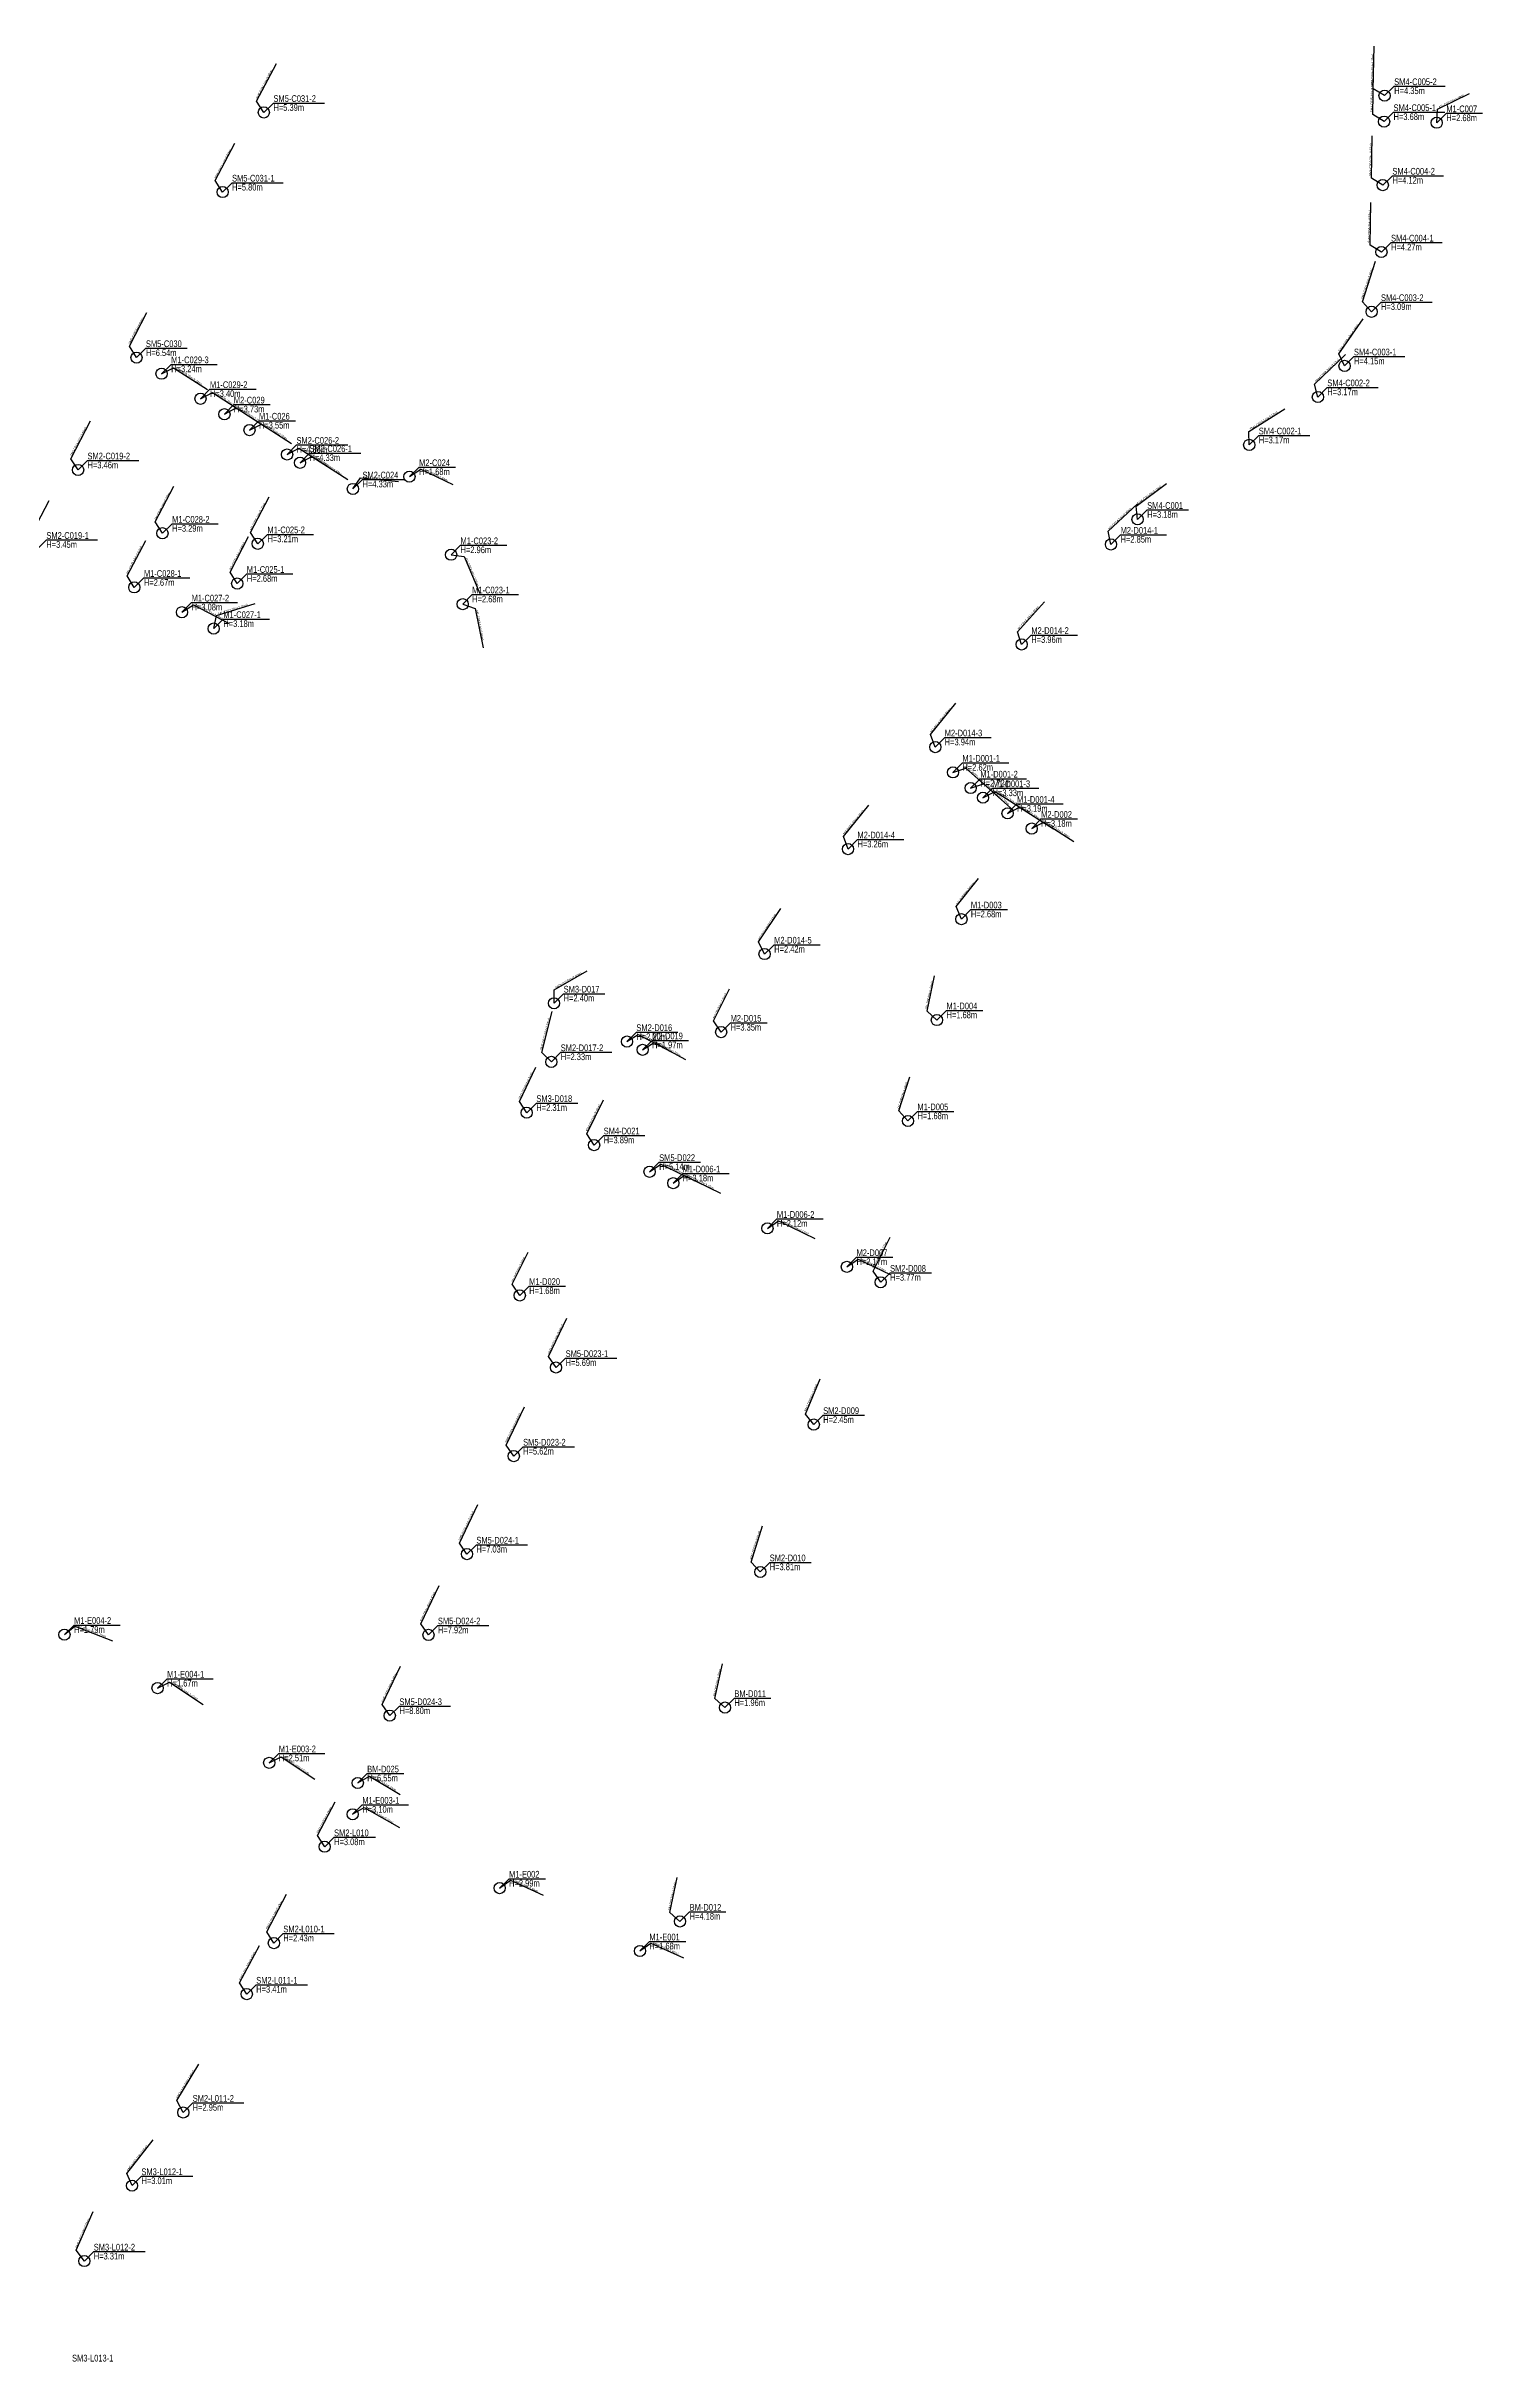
# Model space of a CAD drawing. Header units: millimetres. Extents: x -910 to 2851, y 385 to 4601.
# Drawn here: x 2129 to 2771, y 2509 to 3544 of the extents above; entities that cross this region are included whole.
import ezdxf

# ---------------------------------------------------------------- set-up
doc = ezdxf.new("R2010")
doc.units = ezdxf.units.MM
doc.layers.add('맨홀설명선', color=7, linetype='Continuous')
doc.layers.add('우수맨홀', color=193, linetype='Continuous')
doc.styles.get("Standard").update_dxf_attribs({"font": 'arial.ttf'})

msp = doc.modelspace()

# ---------------------------------------------------------------- linework, layer by layer
at = {"layer": '맨홀설명선', "color": 4}
for points in [[(2727.1, 3521.9), (2731.4, 3526.1), (2754.2, 3526.1)], [(2226.2, 3514.4), (2230.5, 3518.6), (2253.3, 3518.6)], [(2726.9, 3510.3), (2731.1, 3514.5), (2754, 3514.5)], [(2750.4, 3509.8), (2754.7, 3514), (2770.9, 3514)], [(2207.8, 3478.8), (2212, 3483), (2234.8, 3483)], [(2726.3, 3481.9), (2730.6, 3486.1), (2753.4, 3486.1)], [(2725.7, 3452), (2730, 3456.2), (2752.8, 3456.2)], [(2721.3, 3425.3), (2725.5, 3429.6), (2748.3, 3429.6)], [(2169.3, 3404.8), (2173.5, 3409), (2192, 3409)], [(2709.2, 3401.1), (2713.4, 3405.3), (2736.2, 3405.3)], [(2180.5, 3397.6), (2184.8, 3401.8), (2205.4, 3401.8)], [(2197.9, 3386.4), (2202.1, 3390.7), (2222.8, 3390.7)], [(2697.3, 3387.2), (2701.5, 3391.5), (2724.3, 3391.5)], [(2208.6, 3379.5), (2212.8, 3383.8), (2229.1, 3383.8)], [(2219.8, 3372.4), (2224, 3376.6), (2240.3, 3376.6)], [(2236.6, 3361.5), (2240.8, 3365.8), (2263.7, 3365.8)], [(2666.6, 3365.8), (2670.9, 3370), (2693.7, 3370)], [(2143.2, 3354.6), (2147.4, 3358.8), (2170.3, 3358.8)], [(2242.4, 3357.8), (2246.6, 3362.1), (2269.5, 3362.1)], [(2291.3, 3351.6), (2295.6, 3355.8), (2311.9, 3355.8)], [(2266, 3346.1), (2270.3, 3350.3), (2288.7, 3350.3)], [(2616.7, 3332.5), (2621, 3336.7), (2639.4, 3336.7)], [(2124.8, 3319.1), (2129, 3323.3), (2151.8, 3323.3)], [(2180.9, 3326.3), (2185.2, 3330.5), (2205.8, 3330.5)], [(2223.5, 3321.6), (2227.8, 3325.8), (2248.4, 3325.8)], [(2604.8, 3321.3), (2609.1, 3325.6), (2629.7, 3325.6)], [(2309.9, 3316.7), (2314.1, 3320.9), (2334.8, 3320.9)], [(2168.3, 3302.1), (2172.6, 3306.3), (2193.2, 3306.3)], [(2214.3, 3303.8), (2218.6, 3308.1), (2239.2, 3308.1)], [(2189.6, 3291), (2193.9, 3295.3), (2214.5, 3295.3)], [(2315.1, 3294.6), (2319.3, 3298.9), (2340, 3298.9)], [(2203.8, 3283.7), (2208.1, 3287.9), (2228.7, 3287.9)], [(2564.9, 3276.6), (2569.2, 3280.8), (2589.8, 3280.8)], [(2526.3, 3230.7), (2530.5, 3235), (2551.2, 3235)], [(2534.2, 3219.4), (2538.4, 3223.7), (2559.1, 3223.7)], [(2542.1, 3212.4), (2546.4, 3216.6), (2567, 3216.6)], [(2547.6, 3208.1), (2551.9, 3212.3), (2572.5, 3212.3)], [(2558.6, 3201.1), (2562.8, 3205.3), (2583.5, 3205.3)], [(2569.4, 3194.3), (2573.6, 3198.6), (2589.9, 3198.6)], [(2487.3, 3185.1), (2491.5, 3189.4), (2512.2, 3189.4)], [(2538, 3153.8), (2542.2, 3158.1), (2558.5, 3158.1)], [(2450, 3138.2), (2454.3, 3142.4), (2474.9, 3142.4)], [(2355.9, 3116.2), (2360.2, 3120.5), (2378.6, 3120.5)], [(2430.6, 3103.3), (2434.8, 3107.5), (2451.1, 3107.5)], [(2527, 3108.7), (2531.3, 3113), (2547.6, 3113)], [(2388.5, 3099.1), (2392.7, 3103.3), (2411.2, 3103.3)], [(2395.5, 3095.4), (2399.7, 3099.6), (2416, 3099.6)], [(2354.7, 3090), (2358.9, 3094.3), (2381.7, 3094.3)], [(2343.7, 3067.3), (2348, 3071.6), (2366.5, 3071.6)], [(2514.1, 3063.6), (2518.3, 3067.9), (2534.6, 3067.9)], [(2373.8, 3052.8), (2378.1, 3057.1), (2396.5, 3057.1)], [(2398.6, 3040.9), (2402.9, 3045.2), (2421.3, 3045.2)], [(2409.2, 3035.8), (2413.4, 3040.1), (2434.1, 3040.1)], [(2451.3, 3015.6), (2455.5, 3019.8), (2476.2, 3019.8)], [(2486.8, 2998.4), (2491.1, 3002.7), (2507.3, 3002.7)], [(2501.9, 2991.5), (2506.1, 2995.7), (2524.6, 2995.7)], [(2340.6, 2985.6), (2344.8, 2989.8), (2361.1, 2989.8)], [(2356.8, 2953.4), (2361.1, 2957.6), (2383.9, 2957.6)], [(2472, 2927.9), (2476.2, 2932.1), (2494.7, 2932.1)], [(2337.9, 2913.8), (2342.1, 2918), (2365, 2918)], [(2317, 2870), (2321.2, 2874.2), (2344.1, 2874.2)], [(2448.1, 2862), (2452.3, 2866.3), (2470.8, 2866.3)], [(2137.1, 2834), (2141.4, 2838.3), (2162, 2838.3)], [(2299.8, 2833.9), (2304, 2838.1), (2326.8, 2838.1)], [(2178.7, 2810.1), (2183, 2814.3), (2203.6, 2814.3)], [(2432.3, 2801.4), (2436.5, 2805.6), (2452.8, 2805.6)], [(2282.5, 2797.8), (2286.8, 2802), (2309.6, 2802)], [(2228.6, 2776.7), (2232.9, 2780.9), (2253.5, 2780.9)], [(2268.2, 2767.7), (2272.4, 2771.9), (2288.7, 2771.9)], [(2265.9, 2753.7), (2270.2, 2757.9), (2290.8, 2757.9)], [(2253.4, 2739.2), (2257.6, 2743.4), (2276.1, 2743.4)], [(2331.6, 2720.7), (2335.8, 2724.9), (2352.1, 2724.9)], [(2412.2, 2705.8), (2416.5, 2710.1), (2432.7, 2710.1)], [(2230.7, 2696.1), (2234.9, 2700.4), (2257.7, 2700.4)], [(2394.3, 2692.6), (2398.5, 2696.8), (2414.8, 2696.8)], [(2218.6, 2673.3), (2222.8, 2677.5), (2245.7, 2677.5)], [(2190.2, 2620.4), (2194.4, 2624.7), (2217.2, 2624.7)], [(2167.3, 2587.7), (2171.5, 2591.9), (2194.4, 2591.9)], [(2146, 2554), (2150.2, 2558.2), (2173.1, 2558.2)]]:
    msp.add_lwpolyline(points, dxfattribs=at)
at = {"layer": '우수맨홀'}
for p, q in [((2722, 3525), (2722.4, 3544)), ((2223, 3519.4), (2231.8, 3536.3)), ((2721.8, 3513.4), (2722.1, 3532.4)), ((2226.2, 3514.4), (2223, 3519.4)), ((2727.1, 3521.9), (2722, 3525)), ((2750.8, 3515.8), (2765.1, 3522.9)), ((2726.9, 3510.3), (2721.8, 3513.4)), ((2750.4, 3509.8), (2750.8, 3515.8)), ((2204.5, 3483.9), (2213.3, 3500.7)), ((2721.2, 3485), (2721.6, 3504)), ((2207.8, 3478.8), (2204.5, 3483.9)), ((2726.3, 3481.9), (2721.2, 3485)), ((2720.6, 3455.1), (2721, 3474.1)), ((2717.2, 3429.8), (2723.1, 3447.9)), ((2725.7, 3452), (2720.6, 3455.1)), ((2721.3, 3425.3), (2717.2, 3429.8)), ((2166.1, 3409.9), (2173.9, 3424.9)), ((2706.6, 3406.5), (2717.5, 3422.1)), ((2169.3, 3404.8), (2166.1, 3409.9)), ((2695.8, 3393), (2709.6, 3406.2)), ((2709.2, 3401.1), (2706.6, 3406.5)), ((2180.5, 3397.6), (2185.9, 3400.3)), ((2185.9, 3400.3), (2201, 3390.6)), ((2197.9, 3386.4), (2203.2, 3389.2)), ((2203.2, 3389.2), (2218.4, 3379.4)), ((2697.3, 3387.2), (2695.8, 3393)), ((2140, 3359.6), (2148.7, 3376.5)), ((2208.6, 3379.5), (2213.9, 3382.3)), ((2213.9, 3382.3), (2227.4, 3373.6)), ((2219.8, 3372.4), (2225.1, 3375.1)), ((2225.1, 3375.1), (2238.6, 3366.4)), ((2666.4, 3371.8), (2682.5, 3381.9)), ((2236.6, 3361.5), (2241.9, 3364.3)), ((2241.9, 3364.3), (2257.9, 3354)), ((2666.6, 3365.8), (2666.4, 3371.8)), ((2143.2, 3354.6), (2140, 3359.6)), ((2242.4, 3357.8), (2247.7, 3360.6)), ((2247.7, 3360.6), (2263.7, 3350.3)), ((2291.3, 3351.6), (2296.3, 3355)), ((2296.3, 3355), (2310.7, 3348.1)), ((2177.7, 3331.4), (2186, 3347.3)), ((2266, 3346.1), (2269.4, 3351)), ((2269.4, 3351), (2286.4, 3349.5)), ((2616, 3338.4), (2629.7, 3348.6)), ((2121.5, 3324.1), (2130.3, 3341)), ((2220.3, 3326.6), (2228.6, 3342.6)), ((2603.5, 3327.2), (2616.6, 3339.5)), ((2616.7, 3332.5), (2616, 3338.4)), ((2165.1, 3307.2), (2173.4, 3323.1)), ((2180.9, 3326.3), (2177.7, 3331.4)), ((2211.1, 3308.9), (2219.4, 3324.9)), ((2223.5, 3321.6), (2220.3, 3326.6)), ((2604.8, 3321.3), (2603.5, 3327.2)), ((2309.9, 3316.7), (2315.8, 3315.9)), ((2315.8, 3315.9), (2322.8, 3299.3)), ((2168.3, 3302.1), (2165.1, 3307.2)), ((2214.3, 3303.8), (2211.1, 3308.9)), ((2189.6, 3291), (2194.7, 3294.3)), ((2194.7, 3294.3), (2210.7, 3286)), ((2205.1, 3289.5), (2222.3, 3294.9)), ((2315.1, 3294.6), (2320.7, 3292.7)), ((2320.7, 3292.7), (2324.3, 3275.1)), ((2563.1, 3282.3), (2575.1, 3295.7)), ((2203.8, 3283.7), (2205.1, 3289.5)), ((2564.9, 3276.6), (2563.1, 3282.3)), ((2524.1, 3236.3), (2535.5, 3250.3)), ((2526.3, 3230.7), (2524.1, 3236.3)), ((2534.2, 3219.4), (2539.9, 3221.3)), ((2539.9, 3221.3), (2553.4, 3209.4)), ((2542.1, 3212.4), (2547.8, 3214.3)), ((2547.6, 3208.1), (2553, 3210.9)), ((2547.8, 3214.3), (2561.3, 3202.4)), ((2553, 3210.9), (2568.2, 3201.2)), ((2485.2, 3190.8), (2496.6, 3204.7)), ((2558.6, 3201.1), (2563.9, 3203.8)), ((2563.9, 3203.8), (2579.1, 3194.2)), ((2487.3, 3185.1), (2485.2, 3190.8)), ((2569.4, 3194.3), (2574.7, 3197.1)), ((2574.7, 3197.1), (2588.2, 3188.5)), ((2535.7, 3159.4), (2545.6, 3172)), ((2447.3, 3143.6), (2457.2, 3158.6)), ((2538, 3153.8), (2535.7, 3159.4)), ((2450, 3138.2), (2447.3, 3143.6)), ((2356, 3122.2), (2370.7, 3130.7)), ((2522.6, 3112.7), (2525.9, 3128.4)), ((2355.9, 3116.2), (2356, 3122.2)), ((2427.2, 3108.3), (2434.3, 3122.6)), ((2350.4, 3094.2), (2355, 3112.6)), ((2430.6, 3103.3), (2427.2, 3108.3)), ((2527, 3108.7), (2522.6, 3112.7)), ((2388.5, 3099.1), (2393.5, 3102.3)), ((2393.5, 3102.3), (2408.6, 3094.3)), ((2395.5, 3095.4), (2400.6, 3098.6)), ((2400.6, 3098.6), (2414.7, 3091.1)), ((2340.4, 3072.3), (2347.7, 3087.6)), ((2354.7, 3090), (2350.4, 3094.2)), ((2510, 3068.1), (2514.9, 3083.3)), ((2343.7, 3067.3), (2340.4, 3072.3)), ((2370.5, 3057.8), (2378, 3073.1)), ((2514.1, 3063.6), (2510, 3068.1)), ((2373.8, 3052.8), (2370.5, 3057.8)), ((2398.6, 3040.9), (2403.6, 3044.3)), ((2403.6, 3044.3), (2418.9, 3036.9)), ((2409.2, 3035.8), (2414.1, 3039.2)), ((2414.1, 3039.2), (2430.3, 3031.4)), ((2451.3, 3015.6), (2456.2, 3018.9)), ((2456.2, 3018.9), (2472.4, 3011.1)), ((2498.5, 2996.5), (2506.1, 3011.7)), ((2337.2, 2990.6), (2344.3, 3004.9)), ((2486.8, 2998.4), (2491.8, 3001.8)), ((2491.8, 3001.8), (2506.2, 2994.9)), ((2501.9, 2991.5), (2498.5, 2996.5)), ((2340.6, 2985.6), (2337.2, 2990.6)), ((2353.4, 2958.3), (2361.6, 2975.5)), ((2356.8, 2953.4), (2353.4, 2958.3)), ((2468.3, 2932.6), (2474.9, 2948.3)), ((2334.5, 2918.7), (2342.7, 2935.8)), ((2472, 2927.9), (2468.3, 2932.6)), ((2337.9, 2913.8), (2334.5, 2918.7)), ((2313.6, 2874.9), (2321.8, 2892.1)), ((2444, 2866.4), (2449, 2882.7)), ((2317, 2870), (2313.6, 2874.9)), ((2448.1, 2862), (2444, 2866.4)), ((2296.4, 2838.8), (2304.6, 2856)), ((2137.1, 2834), (2141.8, 2837.8)), ((2141.8, 2837.8), (2158.6, 2831.2)), ((2299.8, 2833.9), (2296.4, 2838.8)), ((2279.1, 2802.7), (2287.3, 2819.9)), ((2427.8, 2805.4), (2431.2, 2821)), ((2178.7, 2810.1), (2184.1, 2812.7)), ((2184.1, 2812.7), (2199.1, 2802.7)), ((2432.3, 2801.4), (2427.8, 2805.4)), ((2282.5, 2797.8), (2279.1, 2802.7)), ((2228.6, 2776.7), (2234, 2779.4)), ((2234, 2779.4), (2249, 2769.4)), ((2268.2, 2767.7), (2273.4, 2770.7)), ((2273.4, 2770.7), (2287.2, 2762.6)), ((2250.2, 2744.2), (2258.1, 2759.3)), ((2265.9, 2753.7), (2271.1, 2756.7)), ((2271.1, 2756.7), (2286.8, 2747.8)), ((2253.4, 2739.2), (2250.2, 2744.2)), ((2331.6, 2720.7), (2336.5, 2724.2)), ((2336.5, 2724.2), (2351, 2717.5)), ((2407.7, 2709.8), (2411, 2725.5)), ((2227.5, 2701.2), (2236.3, 2718)), ((2230.7, 2696.1), (2227.5, 2701.2)), ((2412.2, 2705.8), (2407.7, 2709.8)), ((2215.4, 2678.3), (2224.3, 2695.1)), ((2394.3, 2692.6), (2399.1, 2696.1)), ((2399.1, 2696.1), (2413.8, 2689.6)), ((2218.6, 2673.3), (2215.4, 2678.3)), ((2187.3, 2625.7), (2197.1, 2642)), ((2190.2, 2620.4), (2187.3, 2625.7)), ((2165, 2593.2), (2176.7, 2608.2)), ((2167.3, 2587.7), (2165, 2593.2)), ((2142.4, 2558.8), (2149.9, 2576.2)), ((2146, 2554), (2142.4, 2558.8))]:
    msp.add_line(p, q, dxfattribs=at)
for centre in [(2727.1, 3521.9), (2226.2, 3514.4), (2726.9, 3510.3), (2750.4, 3509.8), (2207.8, 3478.8), (2726.3, 3481.9), (2725.7, 3452), (2721.3, 3425.3), (2169.3, 3404.8), (2180.5, 3397.6), (2709.2, 3401.1), (2197.9, 3386.4), (2697.3, 3387.2), (2208.6, 3379.5), (2219.8, 3372.4), (2236.6, 3361.5), (2666.6, 3365.8), (2143.2, 3354.6), (2242.4, 3357.8), (2291.3, 3351.6), (2266, 3346.1), (2616.7, 3332.5), (2180.9, 3326.3), (2223.5, 3321.6), (2604.8, 3321.3), (2309.9, 3316.7), (2168.3, 3302.1), (2214.3, 3303.8), (2189.6, 3291), (2315.1, 3294.6), (2203.8, 3283.7), (2564.9, 3276.6), (2526.3, 3230.7), (2534.2, 3219.4), (2542.1, 3212.4), (2547.6, 3208.1), (2558.6, 3201.1), (2487.3, 3185.1), (2569.4, 3194.3), (2538, 3153.8), (2450, 3138.2), (2355.9, 3116.2), (2430.6, 3103.3), (2527, 3108.7), (2388.5, 3099.1), (2395.5, 3095.4), (2354.7, 3090), (2343.7, 3067.3), (2514.1, 3063.6), (2373.8, 3052.8), (2398.6, 3040.9), (2409.2, 3035.8), (2451.3, 3015.6), (2486.8, 2998.4), (2501.9, 2991.5), (2340.6, 2985.6), (2356.8, 2953.4), (2472, 2927.9), (2337.9, 2913.8), (2317, 2870), (2448.1, 2862), (2137.1, 2834), (2299.8, 2833.9), (2178.7, 2810.1), (2282.5, 2797.8), (2432.3, 2801.4), (2228.6, 2776.7), (2268.2, 2767.7), (2265.9, 2753.7), (2253.4, 2739.2), (2331.6, 2720.7), (2412.2, 2705.8), (2230.7, 2696.1), (2394.3, 2692.6), (2218.6, 2673.3), (2190.2, 2620.4), (2167.3, 2587.7), (2146, 2554)]:
    msp.add_circle(centre, 2.5, dxfattribs=at)

# ---------------------------------------------------------------- texts
at = {"layer": '맨홀설명선', "color": 4, "width": 0.8}
for s, p in [('SM4-C005-2', (2731.4, 3526.6)), ('SM5-C031-2', (2230.5, 3519.1)), ('H=4.35m', (2731.4, 3522.6)), ('H=5.39m', (2230.5, 3515.1)), ('SM4-C005-1', (2731.1, 3515)), ('H=3.68m', (2731.1, 3511)), ('M1-C007', (2754.7, 3514.5)), ('H=2.68m', (2754.7, 3510.5)), ('SM4-C004-2', (2730.6, 3486.6)), ('SM5-C031-1', (2212, 3483.5)), ('H=5.80m', (2212, 3479.5)), ('H=4.12m', (2730.6, 3482.6)), ('SM4-C004-1', (2730, 3456.7)), ('H=4.27m', (2730, 3452.7)), ('SM4-C003-2', (2725.5, 3430.1)), ('H=3.09m', (2725.5, 3426.1)), ('SM5-C030', (2173.5, 3409.5)), ('H=6.54m', (2173.5, 3405.5)), ('M1-C029-3', (2184.8, 3402.3)), ('SM4-C003-1', (2713.4, 3405.8)), ('H=3.24m', (2184.8, 3398.3)), ('SM4-C002-2', (2701.5, 3392)), ('H=4.15m', (2713.4, 3401.8)), ('M1-C029-2', (2202.1, 3391.2)), ('H=3.40m', (2202.1, 3387.2)), ('M2-C029', (2212.8, 3384.3)), ('H=3.17m', (2701.5, 3388)), ('H=3.73m', (2212.8, 3380.3)), ('M1-C026', (2224, 3377.1)), ('H=3.55m', (2224, 3373.1)), ('SM2-C026-2', (2240.8, 3366.3)), ('H=4.86m', (2240.8, 3362.3)), ('SM2-C026-1', (2246.6, 3362.6)), ('SM4-C002-1', (2670.9, 3370.5)), ('H=3.17m', (2670.9, 3366.5)), ('SM2-C019-2', (2147.4, 3359.3)), ('H=3.46m', (2147.4, 3355.3)), ('H=4.33m', (2246.6, 3358.6)), ('SM2-C024', (2270.3, 3350.8)), ('M2-C024', (2295.6, 3356.3)), ('H=1.68m', (2295.6, 3352.3)), ('H=4.33m', (2270.3, 3346.8)), ('M1-C028-2', (2185.2, 3331)), ('SM4-C001', (2621, 3337.2)), ('H=3.18m', (2621, 3333.2)), ('SM2-C019-1', (2129, 3323.8)), ('H=3.45m', (2129, 3319.8)), ('H=3.29m', (2185.2, 3327)), ('M1-C025-2', (2227.8, 3326.3)), ('H=3.21m', (2227.8, 3322.3)), ('M1-C023-2', (2314.1, 3321.4)), ('M2-D014-1', (2609.1, 3326.1)), ('H=2.85m', (2609.1, 3322.1)), ('H=2.96m', (2314.1, 3317.4)), ('M1-C028-1', (2172.6, 3306.8)), ('H=2.67m', (2172.6, 3302.8)), ('M1-C025-1', (2218.6, 3308.6)), ('H=2.68m', (2218.6, 3304.6)), ('M1-C023-1', (2319.3, 3299.4)), ('M1-C027-2', (2193.9, 3295.8)), ('H=3.08m', (2193.9, 3291.8)), ('M1-C027-1', (2208.1, 3288.4)), ('H=2.68m', (2319.3, 3295.4)), ('H=3.18m', (2208.1, 3284.4)), ('M2-D014-2', (2569.2, 3281.3)), ('H=3.96m', (2569.2, 3277.3)), ('M2-D014-3', (2530.5, 3235.5)), ('H=3.94m', (2530.5, 3231.5)), ('M1-D001-1', (2538.4, 3224.2)), ('H=2.62m', (2538.4, 3220.2)), ('M1-D001-2', (2546.4, 3217.1)), ('H=2.72m', (2546.4, 3213.1)), ('M1-D001-3', (2551.9, 3212.8)), ('H=3.33m', (2551.9, 3208.8)), ('M1-D001-4', (2562.8, 3205.8)), ('H=3.19m', (2562.8, 3201.8)), ('M2-D002', (2573.6, 3199.1)), ('H=3.18m', (2573.6, 3195.1)), ('M2-D014-4', (2491.5, 3189.9)), ('H=3.26m', (2491.5, 3185.9)), ('M1-D003', (2542.2, 3158.6)), ('H=2.68m', (2542.2, 3154.6)), ('M2-D014-5', (2454.3, 3142.9)), ('H=2.42m', (2454.3, 3138.9)), ('SM3-D017', (2360.2, 3121)), ('H=2.40m', (2360.2, 3117)), ('M1-D004', (2531.3, 3113.5)), ('SM2-D016', (2392.7, 3103.8)), ('M2-D015', (2434.8, 3108)), ('H=3.35m', (2434.8, 3104)), ('H=1.68m', (2531.3, 3109.5)), ('SM2-D017-2', (2358.9, 3094.8)), ('H=2.20m', (2392.7, 3099.8)), ('M2-D019', (2399.7, 3100.1)), ('H=1.97m', (2399.7, 3096.1)), ('H=2.33m', (2358.9, 3090.8)), ('SM3-D018', (2348, 3072.1)), ('H=2.31m', (2348, 3068.1)), ('M1-D005', (2518.3, 3068.4)), ('H=1.68m', (2518.3, 3064.4)), ('SM4-D021', (2378.1, 3057.6)), ('H=3.89m', (2378.1, 3053.6)), ('SM5-D022', (2402.9, 3045.7)), ('H=5.14m', (2402.9, 3041.7)), ('M1-D006-1', (2413.4, 3040.6)), ('H=3.18m', (2413.4, 3036.6)), ('M1-D006-2', (2455.5, 3020.3)), ('H=2.12m', (2455.5, 3016.3)), ('M2-D007', (2491.1, 3003.2)), ('H=2.17m', (2491.1, 2999.2)), ('M1-D020', (2344.8, 2990.3)), ('SM2-D008', (2506.1, 2996.2)), ('H=3.77m', (2506.1, 2992.2)), ('H=1.68m', (2344.8, 2986.3)), ('SM5-D023-1', (2361.1, 2958.1)), ('H=5.69m', (2361.1, 2954.1)), ('SM2-D009', (2476.2, 2932.6)), ('H=2.45m', (2476.2, 2928.6)), ('SM5-D023-2', (2342.1, 2918.5)), ('H=5.62m', (2342.1, 2914.5)), ('SM5-D024-1', (2321.2, 2874.7)), ('H=7.03m', (2321.2, 2870.7)), ('SM2-D010', (2452.3, 2866.8)), ('H=3.81m', (2452.3, 2862.8)), ('M1-E004-2', (2141.4, 2838.8)), ('H=1.79m', (2141.4, 2834.8)), ('SM5-D024-2', (2304, 2838.6)), ('H=7.92m', (2304, 2834.6)), ('M1-E004-1', (2183, 2814.8)), ('H=1.67m', (2183, 2810.8)), ('SM5-D024-3', (2286.8, 2802.5)), ('BM-D011', (2436.5, 2806.1)), ('H=1.96m', (2436.5, 2802.1)), ('H=8.80m', (2286.8, 2798.5)), ('M1-E003-2', (2232.9, 2781.4)), ('H=2.51m', (2232.9, 2777.4)), ('BM-D025', (2272.4, 2772.4)), ('H=6.55m', (2272.4, 2768.4)), ('M1-E003-1', (2270.2, 2758.4)), ('H=3.10m', (2270.2, 2754.4)), ('SM2-L010', (2257.6, 2743.9)), ('H=3.08m', (2257.6, 2739.9)), ('M1-E002', (2335.8, 2725.4)), ('H=2.99m', (2335.8, 2721.4)), ('BM-D012', (2416.5, 2710.6)), ('SM2-L010-1', (2234.9, 2700.9)), ('H=4.18m', (2416.5, 2706.6)), ('H=2.43m', (2234.9, 2696.9)), ('M1-E001', (2398.5, 2697.3)), ('H=1.68m', (2398.5, 2693.3)), ('SM2-L011-1', (2222.8, 2678)), ('H=3.41m', (2222.8, 2674)), ('SM2-L011-2', (2194.4, 2625.2)), ('H=2.95m', (2194.4, 2621.2)), ('SM3-L012-1', (2171.5, 2592.4)), ('H=3.01m', (2171.5, 2588.4)), ('SM3-L012-2', (2150.2, 2558.7)), ('H=3.31m', (2150.2, 2554.7)), ('SM3-L013-1', (2140.5, 2509.1))]:
    msp.add_text(s, height=3, dxfattribs=at).set_placement(p)
at = {"layer": '우수맨홀'}
for s, rotation, p in [('SM4-C005-2(H=4.35m)', 88.8688, (2722, 3526)), ('SM5-C031-2(H=5.39m)', 62.5459, (2223.5, 3520.3)), ('SM4-C005-1(H=3.68m)', 88.8688, (2721.8, 3514.4)), ('M1-C007(H=2.68m)', 26.3769, (2751.7, 3516.2)), ('SM4-C004-2(H=4.12m)', 88.8688, (2721.2, 3486)), ('SM5-C031-1(H=5.80m)', 62.5459, (2205, 3484.7)), ('SM4-C004-1(H=4.27m)', 88.8688, (2720.6, 3456.1)), ('SM4-C003-2(H=3.09m)', 71.9841, (2717.5, 3430.7)), ('SM5-C030(H=6.54m)', 62.5459, (2166.5, 3410.7)), ('SM4-C003-1(H=4.15m)', 55.0426, (2707.2, 3407.3)), ('M1-C029-3(H=3.24m)', 327.2671, (2186.7, 3399.8)), ('SM4-C002-2(H=3.17m)', 43.6492, (2696.6, 3393.7)), ('M1-C029-2(H=3.40m)', 327.2671, (2204.1, 3388.6)), ('M2-C029(H=3.73m)', 327.2671, (2214.8, 3381.8)), ('M1-C026(H=3.55m)', 327.2671, (2225.9, 3374.6)), ('SM4-C002-1(H=3.17m)', 32.1989, (2667.2, 3372.3)), ('SM2-C019-2(H=3.46m)', 62.5459, (2140.4, 3360.5)), ('SM2-C026-2(H=4.86m)', 327.2671, (2242.8, 3363.7)), ('SM2-C026-1(H=4.33m)', 327.2671, (2248.5, 3360)), ('M2-C024(H=1.68m)', 334.5163, (2297.2, 3354.5)), ('M1-C028-2(H=3.29m)', 62.5459, (2178.2, 3332.2)), ('SM2-C024(H=4.33m)', 355.1193, (2270.4, 3350.9)), ('SM4-C001(H=3.18m)', 36.5327, (2616.8, 3339)), ('M1-C025-2(H=3.21m)', 62.5459, (2220.8, 3327.5)), ('M2-D014-1(H=2.85m)', 43.2358, (2604.2, 3327.8)), ('M1-C028-1(H=2.67m)', 62.5459, (2165.6, 3308)), ('M1-C025-1(H=2.68m)', 62.5459, (2211.6, 3309.8)), ('M1-C023-2(H=2.96m)', 292.6615, (2316.2, 3315)), ('M1-C027-2(H=3.08m)', 332.5459, (2195.6, 3293.8)), ('M1-C027-1(H=3.18m)', 17.5459, (2206.1, 3289.8)), ('M1-C023-1(H=2.68m)', 281.38, (2320.9, 3291.7)), ('M2-D014-2(H=3.96m)', 48.2345, (2563.7, 3283)), ('M2-D014-3(H=3.94m)', 51.0514, (2524.8, 3237.1)), ('M1-D001-1(H=2.62m)', 318.4762, (2540.6, 3220.7)), ('M1-D001-2(H=2.72m)', 318.4762, (2548.6, 3213.6)), ('M1-D001-3(H=3.33m)', 327.592, (2553.8, 3210.3)), ('M2-D014-4(H=3.26m)', 50.5992, (2485.8, 3191.5)), ('M1-D001-4(H=3.19m)', 327.592, (2564.7, 3203.3)), ('M2-D002(H=3.18m)', 327.5914, (2575.5, 3196.6)), ('M1-D003(H=2.68m)', 52.0165, (2536.4, 3160.2)), ('M2-D014-5(H=2.42m)', 56.7966, (2447.9, 3144.4)), ('SM3-D017(H=2.40m)', 29.6955, (2356.8, 3122.7)), ('M1-D004(H=1.68m)', 77.9329, (2522.8, 3113.7)), ('M2-D015(H=3.35m)', 63.8215, (2427.7, 3109.2)), ('SM2-D017-2(H=2.33m)', 75.7529, (2350.6, 3095.2)), ('SM2-D016(H=2.20m)', 332.1752, (2394.4, 3101.8)), ('M2-D019(H=1.97m)', 332.1752, (2401.4, 3098.1)), ('SM3-D018(H=2.31m)', 64.29, (2340.8, 3073.2)), ('M1-D005(H=1.68m)', 72.345, (2510.3, 3069)), ('SM4-D021(H=3.89m)', 63.6911, (2370.9, 3058.7)), ('SM5-D022(H=5.14m)', 334.29, (2404.5, 3043.9)), ('M1-D006-1(H=3.18m)', 334.29, (2415, 3038.8)), ('M1-D006-2(H=2.12m)', 334.29, (2457.1, 3018.5)), ('M1-D020(H=1.68m)', 63.6911, (2337.7, 2991.5)), ('M2-D007(H=2.17m)', 334.29, (2492.7, 3001.4)), ('SM2-D008(H=3.77m)', 63.571, (2499, 2997.4)), ('SM5-D023-1(H=5.69m)', 64.4781, (2353.9, 2959.2)), ('SM2-D009(H=2.45m)', 67.2998, (2468.7, 2933.6)), ('SM5-D023-2(H=5.62m)', 64.4781, (2334.9, 2919.6)), ('SM5-D024-1(H=7.03m)', 64.4781, (2314, 2875.8)), ('SM2-D010(H=3.81m)', 72.8688, (2444.3, 2867.4)), ('SM5-D024-2(H=7.92m)', 64.4781, (2296.8, 2839.7)), ('M1-E004-2(H=1.79m)', 338.6155, (2142.8, 2837.4)), ('SM5-D024-3(H=8.80m)', 64.4781, (2279.6, 2803.6)), ('BM-D011(H=1.96m)', 77.854, (2428, 2806.4)), ('M1-E004-1(H=1.67m)', 326.1999, (2185, 2812.2)), ('M1-E003-2(H=2.51m)', 326.4251, (2234.8, 2778.8)), ('BM-D025(H=6.55m)', 329.8029, (2274.2, 2770.2)), ('SM2-L010(H=3.08m)', 62.1752, (2250.6, 2745.1)), ('M1-E003-1(H=3.10m)', 330.2513, (2272, 2756.2)), ('M1-E002(H=2.99m)', 335.5709, (2337.4, 2723.7)), ('BM-D012(H=4.18m)', 78.1546, (2407.9, 2710.8)), ('SM2-L010-1(H=2.43m)', 62.1752, (2227.9, 2702.1)), ('SM2-L011-1(H=3.41m)', 62.1752, (2215.9, 2679.2)), ('M1-E001(H=1.68m)', 336.0455, (2400.1, 2695.7)), ('SM2-L011-2(H=2.95m)', 58.8589, (2187.8, 2626.6)), ('SM3-L012-1(H=3.01m)', 52.0302, (2165.6, 2594)), ('SM3-L012-2(H=3.31m)', 66.7686, (2142.8, 2559.7))]:
    msp.add_text(s, height=1, rotation=rotation, dxfattribs=at).set_placement(p)

doc.saveas('drawing.dxf')
